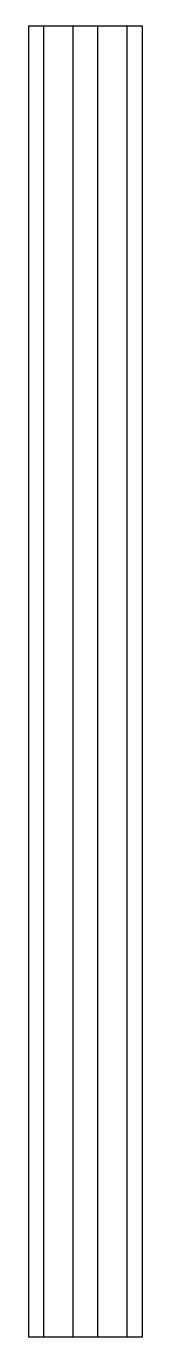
# Model space of a CAD drawing. Header units: millimetres. Extents: x 0 to 90, y 0 to 1034.
import ezdxf

# ---------------------------------------------------------------- set-up
doc = ezdxf.new("R2010")
doc.units = ezdxf.units.MM
doc.layers.add('BEND', color=1, linetype='CONTINUOUS')
doc.layers.add('CUT', color=7, linetype='CONTINUOUS')

msp = doc.modelspace()

# ---------------------------------------------------------------- linework, layer by layer
at = {"layer": 'BEND'}
for p, q in [((12.0655, 0), (12.0655, 1034)), ((35.1965, 0), (35.1965, 1034)), ((54.3274, 0), (54.3274, 1034)), ((77.4584, 0), (77.4584, 1034))]:
    msp.add_line(p, q, dxfattribs=at)
at = {"layer": 'CUT'}
msp.add_lwpolyline([(0, 0), (89.5239, 0), (89.5239, 1034), (0, 1034)], close=True, dxfattribs=at)

doc.saveas('drawing.dxf')
